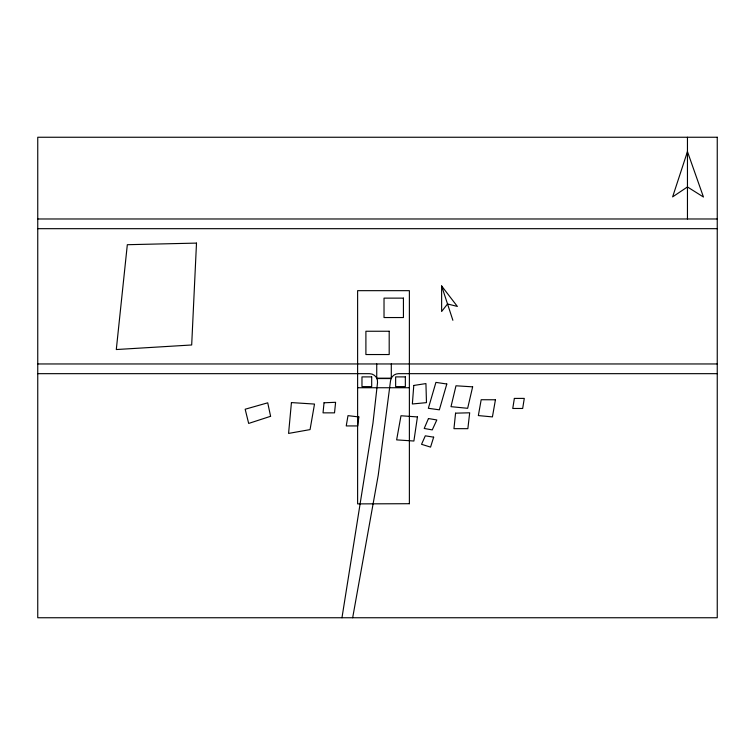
<?xml version="1.0" encoding="UTF-8"?>
<svg xmlns="http://www.w3.org/2000/svg" width="755" height="755" viewBox="0 0 755 755"><rect width="100%" height="100%" fill="white"/><g stroke="black" fill="none" stroke-linecap="round" stroke-linejoin="round"><path stroke-width="1.13" d="M341.968 617.75L372.979 423.045L377.528 382.662A8.088 8.088 0 0 0 369.497 373.668L37.75 373.668M352.67 617.75L378.246 475.159L390.543 380.728A8.088 8.088 0 0 1 398.565 373.668L717.25 373.668M37.75 218.978L717.25 218.978M37.75 228.68L717.25 228.68M37.75 363.957L717.25 363.957M376.745 378.189L391.298 378.189M357.615 387.74L409.38 387.74M441.628 285.956L457.36 306.426L447.526 303.963L441.628 311.504L441.628 285.956L452.877 320.29M687.456 137.25L687.456 218.978M391.298 363.957L391.298 378.557L376.736 378.557L376.745 363.957M196.498 243.101L191.685 344.978L116.298 349.537L127.321 244.705L196.498 243.101M413.778 385.456L412.362 403.982L426.471 402.632L425.933 383.578L413.778 385.456M291.43 402.585L288.58 433.417L310.06 429.604L314.505 404.067L291.43 402.585M324.037 402.783L323.036 412.853L334.522 412.853L335.598 402.302L324.037 402.783M455.567 413.164L453.953 428.67L467.855 428.67L469.685 412.796L455.567 413.164M358.833 416.939L357.766 425.933L346.243 425.933L347.989 415.646L358.833 416.939M417.43 416.93L413.891 441.024L396.63 439.882L400.99 415.75L417.43 416.93M514.363 398.423L512.758 408.474L522.677 408.474L524.281 398.395L514.363 398.423M495.44 399.782L492.42 416.902L478.349 415.58L481.18 399.725L495.44 399.782M472.639 386.843L467.656 408.304L450.999 406.671L455.982 385.786L472.639 386.843M446.8 384.002L439.344 409.823L428.349 408.304L435.918 382.389L446.8 384.002M433.663 437.164L430.558 447.111L421.545 444.299L425.31 435.824L433.663 437.164M687.456 151.613L672.63 196.876L687.456 186.957L703.452 197.017L687.456 151.613M428.462 418.544L424.206 428.472L432.247 429.888L436.824 419.959L428.462 418.544M270.601 416.298L248.669 423.432L245.167 409.229L267.723 402.821L270.601 416.298M409.38 503.708L357.615 503.887L357.615 290.666L409.38 290.666L409.38 503.708M717.25 137.25L37.75 137.25L37.75 617.75L717.25 617.75L717.25 137.25M403.434 298.131L384.021 298.131L384.021 317.544L403.434 317.544L403.434 298.131M389.193 331.247L365.901 331.247L365.901 354.539L389.193 354.539L389.193 331.247M371.686 376.896L361.975 376.896L361.975 386.607L371.686 386.607L371.686 376.896M405.35 376.896L395.639 376.896L395.639 386.607L405.35 386.607L405.35 376.896"/></g></svg>
